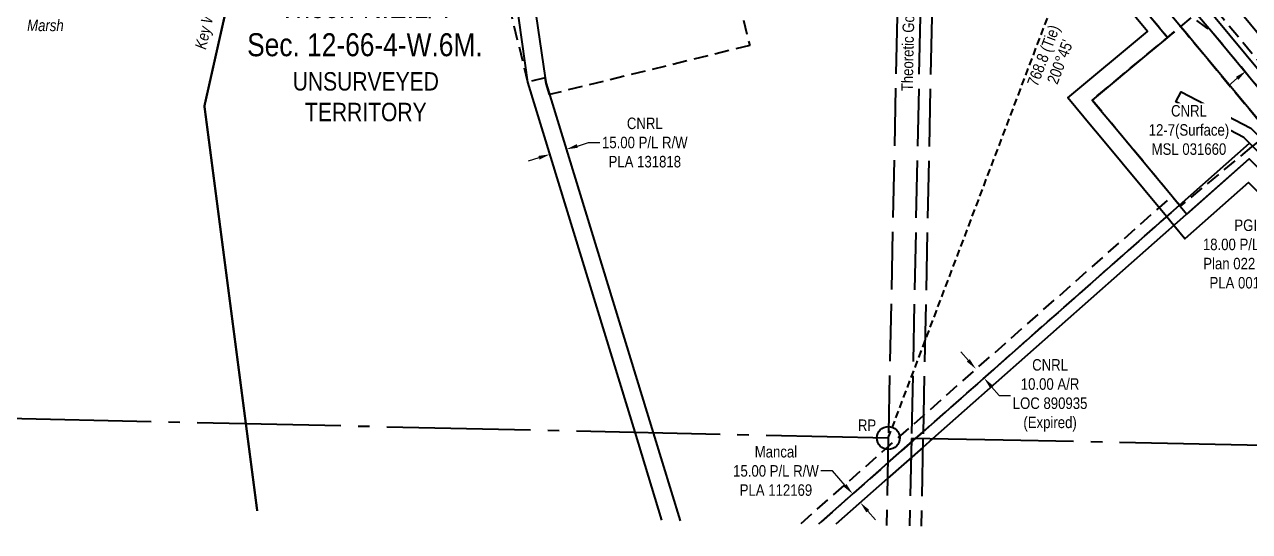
# Model space of a CAD drawing. Extents: x 399452 to 415540, y 6060435 to 6067869.
# Drawn here: x 405573 to 406639, y 6062062 to 6062504 of the extents above; entities that cross this region are included whole.
import ezdxf
from ezdxf.enums import TextEntityAlignment as Align

# ---------------------------------------------------------------- set-up
doc = ezdxf.new("R2010")
doc.units = 0
doc.header["$LTSCALE"] = 5
doc.header["$PDSIZE"] = 0.5
for name, pattern in [('DASHDOT2', [12.7, 6.35, -3.175, 0, -3.175]), ('foc-ACCESSROAD', [3.75, 2.5, -1.25]), ('foc-QUARTERLINE', [33, 25, -3, 2, -3]), ('foc-TIELINE', [1.875, 1.25, -0.625]), ('foc-UNSURVEYED', [12.5, 10, -2.5])]:
    doc.linetypes.add(name, pattern=pattern)
doc.layers.get('Defpoints').update_dxf_attribs({"color": 9})
for name, color, linetype in [('35', 37, 'Continuous'), ('AS-WILDLIFE', 131, 'DASHDOT2'), ('C-SYMBOL', 7, 'Continuous'), ('F-AR', 190, 'foc-ACCESSROAD'), ('F-RW', 190, 'Continuous'), ('F-WS', 190, 'foc-ACCESSROAD'), ('L-BD', 7, 'Continuous'), ('L-QSEC', 8, 'foc-QUARTERLINE'), ('L-ROAD-T', 7, 'Continuous'), ('L-SECQ', 8, 'foc-QUARTERLINE'), ('L-TIE', 7, 'foc-TIELINE'), ('L-UNS-T', 3, 'Continuous'), ('L-USEC', 7, 'foc-UNSURVEYED'), ('WETLAND-T', 146, 'Continuous')]:
    doc.layers.add(name, color=color, linetype=linetype)
for name, color, linetype, lineweight in [('F-AR-T', 190, 'Continuous', 9), ('F-RW-T', 190, 'Continuous', 9), ('F-WS-T', 190, 'Continuous', 9)]:
    doc.layers.add(name, color=color, linetype=linetype, lineweight=lineweight)
doc.styles.add('175L', font='ARIALN.TTF', dxfattribs={"height": 20})
doc.styles.add('240', font='ARIALN.TTF', dxfattribs={"height": 30})
doc.styles.add('80CG', font='ARIALN.TTF', dxfattribs={"height": 10})
doc.styles.add('80L', font='ARIALN.TTF', dxfattribs={"height": 10})
doc.styles.get("Standard").update_dxf_attribs({"font": 'ARIALN.TTF'})
doc.dimstyles.new('Compass 5 000', dxfattribs={"dimscale": 5, "dimtxt": 9, "dimasz": 2, "dimexe": 0.2, "dimexo": 0.0625, "dimgap": 0.5, "dimtad": 0, "dimtih": 1, "dimtoh": 1, "dimzin": 0, "dimdsep": 46, "dimtxsty": '80CG', "dimcen": 0.1, "dimse1": 1, "dimse2": 1, "dimclrd": 256, "dimclrt": 256, "dimaunit": 1, "dimadec": 4, "dimazin": 0, "dimtfac": 0.06, "dimtofl": 0, "dimtmove": 0, "dimatfit": 1, "dimfxl": 0.2, "dimtolj": 1, "dimtzin": 0, "dimlwd": -1, "dimarcsym": 0})

# ---------------------------------------------------------------- blocks, each defined once
blk = doc.blocks.new('*D73')
at = {"layer": 'Defpoints', "color": 0, "transparency": 16777216}
for p in [(406293.7, 6062095.1), (406294.6, 6062095.9), (406301.2, 6062088.4)]:
    blk.add_point(p, dxfattribs=at)
at = {"layer": 'F-RW-T', "transparency": 16777216}
for p, q in [((406276, 6062115.1), (406266, 6062115.1)), ((406287, 6062102.6), (406276, 6062115.1)), ((406306.9, 6062080.1), (406313.5, 6062072.6))]:
    blk.add_line(p, q, dxfattribs=at)
for points in [[(406288.3, 6062103.7), (406285.8, 6062101.5), (406293.7, 6062095.1)], [(406308.1, 6062081.2), (406305.6, 6062079), (406300.3, 6062087.6)]]:
    blk.add_solid(points, dxfattribs=at)
at = {"layer": 'F-RW-T', "transparency": 16777216, "insert": (406226.9, 6062115.1), "char_height": 10, "attachment_point": 5, "style": '80CG'}
blk.add_mtext('\\A1;Mancal\\P15.00 P/L R/W\\PPLA 112169', dxfattribs=at)
blk = doc.blocks.new('*D61')
at = {"layer": 'Defpoints', "color": 0, "transparency": 16777216}
for p in [(406031.1, 6062388), (406044.5, 6062394.9), (406045.3, 6062392.4)]:
    blk.add_point(p, dxfattribs=at)
at = {"layer": 'F-RW-T', "transparency": 16777216}
for p, q in [((406054.1, 6062397.8), (406063.7, 6062400.8)), ((406063.7, 6062400.8), (406073.7, 6062400.8)), ((406020.7, 6062387.6), (406011.2, 6062384.7))]:
    blk.add_line(p, q, dxfattribs=at)
for points in [[(406053.6, 6062399.4), (406054.6, 6062396.3), (406044.5, 6062394.9)], [(406020.2, 6062389.2), (406021.2, 6062386), (406030.3, 6062390.6)]]:
    blk.add_solid(points, dxfattribs=at)
at = {"layer": 'F-RW-T', "transparency": 16777216, "insert": (406112.8, 6062400.8), "char_height": 10, "attachment_point": 5, "style": '80CG'}
blk.add_mtext('\\A1;CNRL\\P15.00 P/L R/W\\PPLA 131818', dxfattribs=at)
blk = doc.blocks.new('*D88')
at = {"layer": 'Defpoints', "color": 0, "transparency": 16777216}
for p in [(406495.6, 6062287.3), (406502.5, 6062279.4), (406400.9, 6062203.8)]:
    blk.add_point(p, dxfattribs=at)
at = {"layer": 'F-AR-T', "transparency": 16777216}
for p, q in [((406394.3, 6062211.3), (406387.7, 6062218.8)), ((406414.5, 6062188.4), (406421.1, 6062180.9)), ((406421.1, 6062180.9), (406431.1, 6062180.9))]:
    blk.add_line(p, q, dxfattribs=at)
for points in [[(406395.5, 6062212.4), (406393, 6062210.2), (406400.9, 6062203.8)], [(406415.7, 6062189.5), (406413.2, 6062187.3), (406407.9, 6062195.9)]]:
    blk.add_solid(points, dxfattribs=at)
at = {"layer": 'F-AR-T', "transparency": 16777216, "insert": (406465.4, 6062180.9), "char_height": 10, "attachment_point": 5, "style": '80CG'}
blk.add_mtext('\\A1;CNRL\\P10.00 A/R\\PLOC 890935\\P(Expired)', dxfattribs=at)
blk = doc.blocks.new('*D89')
at = {"layer": 'Defpoints', "color": 0, "transparency": 16777216}
for p in [(406731.1, 6062348.5), (406717.3, 6062337.1), (406720.4, 6062333.4)]:
    blk.add_point(p, dxfattribs=at)
at = {"layer": 'F-RW-T', "transparency": 16777216}
for p, q in [((406741.8, 6062351.2), (406749.5, 6062357.6)), ((406712.7, 6062327), (406684.7, 6062303.8)), ((406684.7, 6062303.8), (406674.7, 6062303.8))]:
    blk.add_line(p, q, dxfattribs=at)
for points in [[(406740.8, 6062352.5), (406742.9, 6062349.9), (406734.1, 6062344.8)], [(406711.6, 6062328.3), (406713.7, 6062325.7), (406720.4, 6062333.4)]]:
    blk.add_solid(points, dxfattribs=at)
at = {"layer": 'F-RW-T', "transparency": 16777216, "insert": (406635.6, 6062303.8), "char_height": 10, "attachment_point": 5, "style": '80CG'}
blk.add_mtext('\\A1;PGI\\P18.00 P/L R/W\\PPlan 022 1872\\PPLA 001999', dxfattribs=at)
blk = doc.blocks.new('*D94')
at = {"layer": 'Defpoints', "color": 0, "transparency": 16777216}
for p in [(406647.5, 6062472.7), (406659.6, 6062458), (406648.1, 6062448.4)]:
    blk.add_point(p, dxfattribs=at)
at = {"layer": 'F-AR-T', "transparency": 16777216}
for p, q in [((406655.2, 6062479.1), (406739.8, 6062549.4)), ((406739.8, 6062549.4), (406749.8, 6062549.4)), ((406628.2, 6062456.7), (406620.5, 6062450.3))]:
    blk.add_line(p, q, dxfattribs=at)
for points in [[(406654.1, 6062480.4), (406656.2, 6062477.8), (406647.5, 6062472.7)], [(406627.1, 6062458), (406629.2, 6062455.4), (406635.9, 6062463.1)]]:
    blk.add_solid(points, dxfattribs=at)
at = {"layer": 'F-AR-T', "transparency": 16777216, "insert": (406784.1, 6062549.4), "char_height": 10, "attachment_point": 5, "style": '80CG', "bg_fill": 3, "box_fill_scale": 1.1, "bg_fill_color": 256, "bg_fill_true_color": 13158600, "bg_fill_transparency": 0}
blk.add_mtext('\\A1;HWN\\P15.00 A/R\\PLOC 131674', dxfattribs=at)

msp = doc.modelspace()

# ---------------------------------------------------------------- linework, layer by layer
at = {"layer": '35', "color": 3}
msp.add_circle((406324.668, 6062143.82), 9.996, dxfattribs=at)
at = {"layer": 'AS-WILDLIFE', "const_width": 2, "flags": 128}
msp.add_lwpolyline([(405894.763, 6063166.348), (405828.572, 6062872.2), (405729.648, 6062432.587), (405775.609, 6062080.298)], dxfattribs=at)
at = {"layer": 'F-AR', "flags": 128}
msp.add_lwpolyline([(406435.64, 6062674.348), (406550.295, 6062536.29), (406556.341, 6062535.734), (406566.882, 6062544.477), (406574.58, 6062550.867), (406578.412, 6062554.047), (406606.114, 6062520.69), (406612.535, 6062512.959), (406706.56, 6062399.747), (406702.666, 6062396.506), (406694.99, 6062390.135), (406688.791, 6062384.989), (406687.507, 6062371.076), (406681.193, 6062378.679), (406680.805, 6062379.146), (406655.64, 6062409.448), (406665.56, 6062417.679), (406661.705, 6062430.219), (406605.786, 6062497.593), (406600.952, 6062501.165), (406592.791, 6062507.15), (406588.906, 6062509.999), (406578.978, 6062501.752), (406571.291, 6062495.368), (406567.445, 6062492.175), (406435.185, 6062652.382), (406413.344, 6062678.837), (406412.444, 6062679.928), (406400.734, 6062694.113), (406390.615, 6062706.37), (406367.079, 6062734.881), (406337.649, 6062770.53), (406270.257, 6062852.163), (406260.708, 6062863.73), (406251.159, 6062875.298), (406249.909, 6062876.811), (406253.804, 6062880.099), (406195.931, 6062951.248), (406190.769, 6062957.594), (406171.858, 6062980.843), (406179.621, 6062987.14), (406272.346, 6062873.143), (406281.797, 6062861.525), (406292.255, 6062848.667), (406338.089, 6062791.779), (406367.524, 6062756.368), (406383.718, 6062736.868), (406402.904, 6062713.766)], close=True, dxfattribs=at)
msp.add_lwpolyline([(406248.739, 6062069.453), (406324.511, 6062136.267), (406332.892, 6062143.658), (406355.241, 6062163.364), (406426.351, 6062226.067), (406571.531, 6062354.083), (406577.92, 6062346.39), (406426.063, 6062212.152), (406354.95, 6062149.289), (406348.237, 6062143.354), (406324.218, 6062122.123), (406264.234, 6062069.098)], dxfattribs=at)
at = {"layer": 'F-RW'}
for points in [[(405552.637, 6063546.953), (405746.919, 6063546.798), (405949.139, 6063298.636), (405961.768, 6063283.138), (405970.18, 6063273.144), (406306.213, 6062860.021), (406336.477, 6062821.956), (406338.659, 6062819.327), (406368.094, 6062783.908), (406397.514, 6062748.467), (406407.092, 6062736.931), (406436.207, 6062701.866), (406566.881, 6062544.473), (406595.527, 6062509.931), (406601.958, 6062502.185), (406605.783, 6062497.586), (406661.705, 6062430.218), (406669.442, 6062420.899), (406694.99, 6062390.136), (406843.774, 6062210.981), (406883.353, 6062159.413), (406904.098, 6062132.366), (406905.352, 6062130.598), (406923.293, 6062062.451)], [(406904.697, 6062062.541), (406888.91, 6062122.543), (406881.036, 6062132.82), (406829.762, 6062199.79), (406687.507, 6062371.076), (406681.193, 6062378.679), (406680.805, 6062379.146), (406655.64, 6062409.448), (406589.295, 6062489.327), (406582.871, 6062497.062), (406578.978, 6062501.752), (406550.295, 6062536.288), (406435.64, 6062674.347), (406402.904, 6062713.765), (406383.718, 6062736.868), (406367.524, 6062756.37), (406338.089, 6062791.78), (406292.255, 6062848.667), (406281.797, 6062861.525), (406272.346, 6062873.143), (405950.01, 6063269.427), (405738.372, 6063529.216), (405552.266, 6063529.195), (405452.284, 6063529.183)], [(406702.666, 6062396.506), (406609.011, 6062509.371), (406602.594, 6062517.106), (406574.58, 6062550.867), (406566.881, 6062544.473), (406436.207, 6062701.866), (406407.093, 6062736.935), (406397.516, 6062748.47), (406368.094, 6062783.908), (406338.659, 6062819.327), (406339.291, 6062849.854), (406368.725, 6062814.347), (406383.467, 6062796.663), (406412.824, 6062761.339), (406422.401, 6062749.803), (406436.84, 6062732.414), (406566.486, 6062576.264), (406586.943, 6062567.267), (406616.683, 6062531.433), (406623.108, 6062523.7), (406721.059, 6062405.648)], [(406435.182, 6062652.386), (406567.445, 6062492.175), (406565.561, 6062490.609), (406551.041, 6062478.55), (406501.99, 6062437.808), (406512.338, 6062425.35), (406518.759, 6062417.62), (406571.531, 6062354.083), (406577.92, 6062346.39), (406578.654, 6062345.506), (406584.347, 6062338.651), (406638.583, 6062386.591), (406664.942, 6062360.365)], [(406653.863, 6062350.231), (406637.976, 6062366.038), (406582.69, 6062317.173), (406573.104, 6062328.713), (406566.677, 6062336.451), (406508.187, 6062406.872), (406501.767, 6062414.602), (406480.87, 6062439.763), (406550.204, 6062497.352), (406434.865, 6062637.065)], [(406127.693, 6062072.228), (406104.272, 6062148.761), (406011.074, 6062453.386), (405993.225, 6062579.489), (406015.423, 6062613.936), (406076.146, 6062628.798), (406079.711, 6062614.234), (406024.791, 6062600.792), (406008.852, 6062576.059), (406026.254, 6062457.213), (406026.979, 6062452.257), (406120.082, 6062148.406), (406143.537, 6062071.865)], [(406890.057, 6062062.612), (406875.775, 6062116.711), (406863.143, 6062133.173), (406818.585, 6062191.269), (406747.331, 6062276.936), (406672.327, 6062367.115), (406641.547, 6062397.743), (406638.991, 6062400.286), (406634.052, 6062405.187), (406574.914, 6062436.204), (406579.557, 6062445.057), (406640.032, 6062413.338), (406649.263, 6062404.153), (406679.714, 6062373.854), (406826.392, 6062197.507), (406875.903, 6062132.922), (406884.899, 6062121.194), (406900.375, 6062062.562)], [(406264.239, 6062069.098), (406324.218, 6062122.123), (406348.236, 6062143.354), (406354.95, 6062149.289), (406577.92, 6062346.39), (406638.991, 6062400.286), (406641.547, 6062397.743), (406672.328, 6062367.11), (406747.331, 6062276.936), (406818.585, 6062191.269), (406863.143, 6062133.173), (406875.775, 6062116.711), (406890.057, 6062062.612)], [(406879.705, 6062062.662), (406866.622, 6062112.219), (406850.352, 6062133.425), (406810.778, 6062185.03), (406664.942, 6062360.365), (406638.583, 6062386.591), (406363.051, 6062143.061), (406354.667, 6062135.652), (406323.936, 6062108.489), (406278.907, 6062068.762)]]:
    msp.add_lwpolyline(points, dxfattribs=at)
at = {"layer": 'F-WS'}
msp.add_lwpolyline([(406204.049, 6062485.233), (406029.945, 6062442.576), (406026.979, 6062452.257), (406026.253, 6062457.216), (406011.072, 6062453.445), (405970.663, 6062618.562), (406096.897, 6062649.457), (406160.027, 6062664.796), (406172.729, 6062613.075), (406176.368, 6062598.261), (406204.049, 6062485.233)], close=True, dxfattribs=at)
at = {"layer": 'F-WS', "flags": 128}
msp.add_lwpolyline([(406640.638, 6062396.988), (406578.654, 6062345.506), (406577.92, 6062346.39), (406571.531, 6062354.083), (406518.759, 6062417.62), (406512.338, 6062425.35), (406501.99, 6062437.808), (406551.041, 6062478.55), (406565.561, 6062490.609), (406567.445, 6062492.175), (406571.291, 6062495.368), (406578.978, 6062501.752), (406582.871, 6062497.062), (406589.295, 6062489.327), (406655.64, 6062409.448), (406649.263, 6062404.153), (406648.364, 6062403.406), (406647.948, 6062403.06), (406641.547, 6062397.743), (406640.638, 6062396.988)], close=True, dxfattribs=at)
at = {"layer": 'L-QSEC'}
for p, q in [((405558.432, 6062161.048), (406324.668, 6062143.82)), ((406424.609, 6062141.819), (406344.772, 6062143.394))]:
    msp.add_line(p, q, dxfattribs=at)
at = {"layer": 'L-SECQ'}
msp.add_line((407145.785, 6062127.609), (406424.607, 6062141.847), dxfattribs=at)
at = {"layer": 'L-TIE'}
msp.add_line((406324.668, 6062143.82), (406596.934, 6062862.406), dxfattribs=at)
at = {"layer": 'L-USEC'}
for p, q in [((406341.324, 6062947.98), (406324.668, 6062143.82)), ((406361.429, 6062947.583), (406344.772, 6062143.404)), ((406371.486, 6062947.384), (406354.829, 6062143.195)), ((406324.668, 6062143.82), (406323.092, 6062067.749)), ((406344.772, 6062143.404), (406343.196, 6062067.288)), ((406354.829, 6062143.195), (406353.252, 6062067.058))]:
    msp.add_line(p, q, dxfattribs=at)

# ---------------------------------------------------------------- texts
at = {"layer": '35', "color": 3, "lineweight": 30, "flags": 104}
msp.add_attdef('RP', text='RP', height=9.9959, dxfattribs=at).set_placement((406306.154, 6062154.901), align=Align.MIDDLE_CENTER)
at = {"layer": 'L-BD', "style": '80L'}
for s, height, p in [('768.8 (Tie)', 9.99589, (406460.722, 6062476.104)), ("200%%d45'", 9.9959, (406474.043, 6062471.057))]:
    msp.add_text(s, height=height, rotation=69.248749, dxfattribs=at).set_placement(p, align=Align.MIDDLE)
at = {"layer": 'L-ROAD-T', "style": '80L'}
msp.add_text('Theoretic Government Road Allowance', height=9.99592, rotation=88.813413, dxfattribs=at).set_placement((406342.996, 6062545.377), align=Align.MIDDLE_CENTER)
at = {"layer": 'WETLAND-T', "insert": (405561.398, 6062524.433), "char_height": 9.99589, "attachment_point": 1, "style": '80L'}
msp.add_mtext_dynamic_manual_height_columns('\\pxqc;{\\fArial Narrow|b0|i1|c0|p34;Garaminoid Marsh}', width=59.85029, gutter_width=49.979, heights=[0], dxfattribs=at)

# ---------------------------------------------------------------- dimensions: what is measured, and where the dimension line sits
at = {"layer": 'F-AR-T'}
dim = msp.add_linear_dim(base=(406400.889, 6062203.831), p1=(406502.541, 6062279.398), p2=(406495.563, 6062287.312), angle=131.404954, text='CNRL\\P10.00 A/R\\PLOC 890935\\P(Expired)', dimstyle='Compass 5 000', dxfattribs=at)
dim.commit()
dim.dimension.update_dxf_attribs({"geometry": '*D88', "text_midpoint": (406465.43, 6062180.916), "dimtype": 161})
at = {"layer": 'F-RW-T'}
dim = msp.add_aligned_dim(p1=(406031.082, 6062387.987), p2=(406045.334, 6062392.354), distance=2.681, text='CNRL\\P15.00 P/L R/W\\PPLA 131818', dimstyle='Compass 5 000', override={"dimtxt": 10}, dxfattribs=at)
dim.commit()
dim.dimension.update_dxf_attribs({"geometry": '*D61', "text_midpoint": (406112.753, 6062400.777)})
for base, p1, p2, angle, text, picture, middle in [((406720.367, 6062333.39), (406731.079, 6062348.497), (406717.313, 6062337.068), 219.699436, 'PGI\\P18.00 P/L R/W\\PPlan 022 1872\\PPLA 001999', '*D89', (406635.59, 6062303.757)), ((406293.651, 6062095.101), (406301.192, 6062088.422), (406294.57, 6062095.914), 131.475932, 'Mancal\\P15.00 P/L R/W\\PPLA 112169', '*D73', (406226.92, 6062115.066))]:
    dim = msp.add_linear_dim(base=base, p1=p1, p2=p2, angle=angle, text=text, dimstyle='Compass 5 000', dxfattribs=at)
    dim.commit()
    dim.dimension.update_dxf_attribs({"geometry": picture, "text_midpoint": middle, "dimtype": 161})

# ---------------------------------------------------------------- next in the draw order: texts
at = {"layer": 'C-SYMBOL', "color": 3, "insert": (405869.283, 6062529.236), "char_height": 19.99185, "width": 203.15943, "attachment_point": 2, "style": '175L', "bg_fill": 3, "box_fill_scale": 1, "bg_fill_color": 256, "bg_fill_transparency": 0}
msp.add_mtext('Theor. N.E.1/4 \\PSec. 12-66-4-W.6M.', dxfattribs=at)
at = {"layer": 'F-WS-T', "insert": (406551.123, 6062433.462), "char_height": 9.99592, "attachment_point": 1, "style": '80L', "bg_fill": 3, "box_fill_scale": 1.15, "bg_fill_color": 256, "bg_fill_true_color": 256, "bg_fill_transparency": 0}
msp.add_mtext_dynamic_manual_height_columns('\\pxqc;CNRL\\P12-7(Surface)\\PMSL 031660', width=70.19204, gutter_width=49.979, heights=[0], dxfattribs=at)
at = {"layer": 'L-UNS-T', "color": 3, "insert": (405870.075, 6062440.618), "char_height": 15.99348, "attachment_point": 5, "style": '80L', "bg_fill": 3, "box_fill_scale": 1, "bg_fill_color": 256, "bg_fill_transparency": 0}
msp.add_mtext_dynamic_manual_height_columns('\\pxqc;UNSURVEYED TERRITORY', width=126.31028, gutter_width=47.461, heights=[0], dxfattribs=at)

# ---------------------------------------------------------------- next in the draw order: dimensions: what is measured, and where the dimension line sits
at = {"layer": 'F-AR-T'}
dim = msp.add_linear_dim(base=(406647.459, 6062472.717), p1=(406648.058, 6062448.417), p2=(406659.646, 6062458.037), angle=39.700046, text='HWN\\P15.00 A/R\\PLOC 131674', dimstyle='Compass 5 000', override={"dimtfill": 1}, dxfattribs=at)
dim.commit()
dim.dimension.update_dxf_attribs({"geometry": '*D94', "text_midpoint": (406784.123, 6062549.407), "dimtype": 161})

# ---------------------------------------------------------------- next in the draw order: texts
at = {"layer": 'AS-WILDLIFE', "insert": (405751.049, 6062586.355), "char_height": 9.99592, "attachment_point": 5, "rotation": 77.317962, "style": '240'}
msp.add_mtext_dynamic_manual_height_columns('\\pxqc;{\\fArial Narrow|b0|i1|c0|p34;Key Wildlife & Biodiversity Zone Boundary }', width=214.56952, gutter_width=44.982, heights=[0], dxfattribs=at)

doc.saveas('drawing.dxf')
